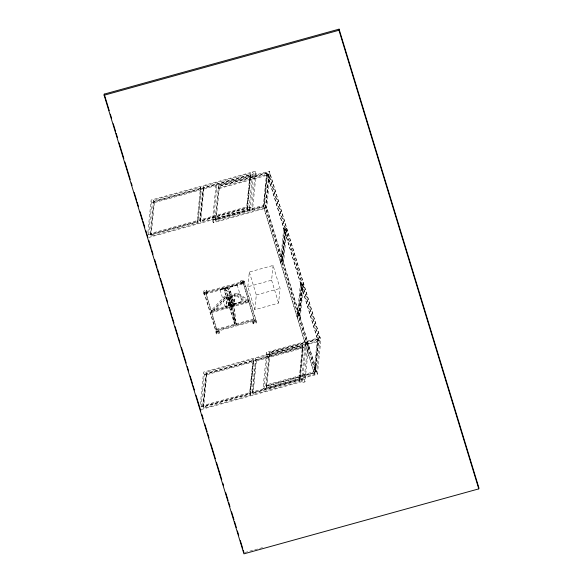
<?xml version="1.0" encoding="UTF-8"?>
<svg xmlns="http://www.w3.org/2000/svg" width="583" height="583" viewBox="0 0 583 583"><rect width="100%" height="100%" fill="white"/><g stroke="black" fill="none" stroke-linecap="round" stroke-linejoin="round"><path stroke-width="0.44" stroke-dasharray="2.92 2.19" d="M147.893 232.34L151.114 200.056L255.347 171.22L256.126 173.763L252.526 209.844L251.747 207.3L255.347 171.22M148.672 234.891L151.893 202.607L151.114 200.056M150.268 233.586L153.613 200.078L200.552 187.092L201.332 189.643L197.987 223.143L151.048 236.13L150.268 233.586L197.207 220.6L200.552 187.092M151.048 236.13L154.393 202.629L153.613 200.078M199.78 219.886L203.124 186.378L250.063 173.391L250.843 175.942L247.498 209.45L200.559 222.436L199.78 219.886L246.718 206.899L250.063 173.391M200.559 222.436L203.904 188.928L203.124 186.378M203.656 292.987L203.853 290.961L206.827 290.137L207.009 293.438L204.043 294.262L203.656 292.987L206.622 292.163L206.827 290.137M204.043 294.262L204.247 292.236L244.153 281.188L243.956 283.214L240.983 284.038L240.597 282.762L240.801 280.736L243.767 279.92L256.294 321.022L256.097 323.04L253.124 323.864L252.942 320.563L253.124 323.864M213.269 222.742L216.687 188.506L270.118 173.719L266.701 207.956L213.269 222.742L212.489 220.192L215.907 185.955L269.346 171.169L320.825 340.035L317.407 374.279L263.968 389.058L263.195 386.514L266.613 352.27L320.045 337.484L316.627 371.728L263.195 386.514M215.2 218.727L218.472 185.962L266.628 172.634L267.408 175.184L264.135 207.956L215.98 221.278L215.2 218.727L263.363 205.405L266.628 172.634M218.909 186.422L215.615 220.083L263.771 206.761L267.116 173.253L218.909 186.422L267.116 173.253M215.98 221.278L219.252 188.506L218.472 185.962M200.348 404.391L203.569 372.107L307.802 343.27L308.575 345.821L304.975 381.901L302.337 382.63L301.557 380.08L305.164 343.999L305.937 346.55L302.337 382.63M201.12 406.941L204.349 374.658L203.569 372.107M211.243 310.506L211.163 311.337L229.141 306.359L229.221 305.536L211.243 310.506L223.989 296.915L229.928 295.268L230.314 296.543L229.279 306.898M211.636 311.781L211.549 312.612L229.527 307.635L229.607 306.811L211.636 311.781L224.375 298.19L230.314 296.543M202.724 405.637L206.069 372.136L253.007 359.143L253.78 361.693L250.435 395.201L203.503 408.187L202.724 405.637L249.662 392.65L253.007 359.143M203.503 408.187L206.841 374.68L206.069 372.136M220.017 289.627L237.172 284.883L220.017 289.627L225.06 306.294L242.222 301.455L225.06 306.294M219.15 333.265L218.968 329.963L219.15 333.265L216.184 334.088L215.994 330.787L255.908 319.746L256.097 323.04M216.184 334.088L216.388 332.062L203.853 290.961M229.731 288.76L228.412 289.124L223.93 288.17L223.843 289L234.825 325.001L232.493 302.504L230.744 296.769L232.063 296.404L233.812 302.14L236.144 324.636L225.249 287.805L229.731 288.76L231.48 294.495L230.445 304.851M226.955 296.091L225.927 306.447L226.313 307.722L227.348 297.366L226.955 296.091L214.216 309.69L214.602 310.958L227.348 297.366M229.287 291.996L228.252 302.351L229.571 301.979L230.606 291.631L226.124 290.669L224.805 291.034L229.287 291.996L230.606 291.631M228.893 305.623L229.928 295.268M229.126 305.215L230.161 294.86L228.412 289.124M230.744 296.769L229.709 307.124L231.028 306.76L232.063 296.404M231.903 294.721L230.868 305.077L231.262 306.352L232.296 295.996L231.903 294.721L237.842 293.081L248.518 300.194L248.438 301.025L230.46 305.995L230.54 305.171L248.518 300.194M231.619 299.64L230.584 309.996L231.903 309.631L232.938 299.276L231.619 299.64L234.031 321.306L235.35 320.941L232.938 299.276M234.876 293.905L233.841 304.253L234.228 305.528L235.262 295.173L234.876 293.905L245.552 301.017L245.939 302.293L235.262 295.173M240.983 284.038L240.801 280.736M249.109 208.029L252.709 171.949L253.488 174.492L249.888 210.58L249.109 208.029L251.747 207.3M243.956 283.214L243.767 279.92M247.848 286.756L249.32 272.028L273.07 265.454L280.066 288.396L278.594 303.124L254.844 309.697L247.848 286.756L271.598 280.183L273.07 265.454M237.842 293.081L238.228 294.357L248.905 301.469L248.824 302.3L230.846 307.27M267.065 173.093L263.727 206.601L215.564 219.922M264.099 208.32L313.989 372.457L264.099 208.32L266.737 207.592L316.664 371.356L314.026 372.092M267.444 174.82L267.48 174.448L317.371 338.585L320.009 337.856L270.082 174.084L267.444 174.82L317.371 338.585M254.844 309.697L256.316 294.969L249.32 272.028M317.407 374.279L265.928 205.413L269.346 171.169M252.235 391.936L255.58 358.436L302.519 345.449L303.291 347.993L299.946 381.501L253.007 394.487L252.235 391.936L299.174 378.95L302.519 345.449M253.007 394.487L256.352 360.986L255.58 358.436M263.968 389.058L267.386 354.821L266.613 352.27M265.906 385.042L269.178 352.278L317.334 338.956L318.114 341.5L314.842 374.271L266.686 387.593L265.906 385.042L314.062 371.721L317.334 338.956M269.616 352.737L266.322 386.398L314.477 373.076L317.771 339.415L269.616 352.737L317.771 339.415M266.686 387.593L269.951 354.828L269.178 352.278M285.466 229.257L301.783 282.784L298.438 316.285L282.121 262.758L285.626 229.206L301.95 282.74L298.605 316.241L282.281 262.714L285.626 229.206M302.366 284.693L318.682 338.22L315.337 371.728L299.021 318.201L302.533 284.65L318.85 338.176L315.505 371.677L299.188 318.15L302.533 284.65M304.975 381.901L304.202 379.351L307.802 343.27M154.029 201.434L200.967 188.447M151.893 202.607L256.126 173.763M154.393 202.629L201.332 189.643M203.904 188.928L250.843 175.942M219.252 188.506L267.408 175.184M148.497 234.789L249.218 206.921L249.998 209.472L148.403 237.58M150.633 234.781L197.571 221.795M212.489 220.192L265.928 205.413M240.597 282.762L243.563 281.939M230.161 294.86L231.48 294.495M232.296 295.996L238.228 294.357M256.316 294.969L280.066 288.396M232.493 302.504L233.812 302.14M230.934 306.447L248.905 301.469M216.388 332.062L219.354 331.239M253.328 321.838L256.294 321.022M215.797 332.813L218.763 331.989M252.738 322.588L255.704 321.772M267.386 354.821L320.825 340.035M269.951 354.828L318.114 341.5M255.988 359.791L302.927 346.805L299.582 380.305L252.643 393.292L255.944 359.631L302.883 346.645L299.538 380.145L252.599 393.131M204.349 374.658L308.575 345.821M206.841 374.68L253.78 361.693M256.352 360.986L303.291 347.993M266.271 386.238L314.426 372.916M200.946 406.847L301.673 378.979L302.446 381.522L200.858 409.63M301.557 380.08L304.202 379.351M244.911 552.502L264.194 547.167M263.363 205.405L264.135 207.956M314.062 371.721L314.842 374.271M271.598 280.183L278.594 303.124M246.718 206.899L247.498 209.45M299.174 378.95L299.946 381.501M215.907 185.955L216.687 188.506M237.172 284.883L242.215 301.542M225.249 287.805L236.224 323.805M223.93 288.17L234.905 324.17M223.989 296.915L224.375 298.19M197.207 220.6L197.987 223.143M249.662 392.65L250.435 395.201M206.622 292.163L207.009 293.438M153.978 201.273L150.684 234.934L197.622 221.948L200.916 188.287L153.978 201.273M203.489 187.573L200.144 221.081L247.083 208.095L250.428 174.587L203.489 187.573M203.54 187.733L200.195 221.241L247.134 208.255L250.479 174.747L203.54 187.733M205.566 291.872L217.233 331.253L205.566 291.872M205.952 293.147L205.872 293.97L243.14 283.659L243.228 282.828L205.952 293.147M206.433 373.324L203.088 406.832L250.027 393.846L253.372 360.338L206.433 373.324M206.477 373.484L203.139 406.992L250.078 394.006L253.416 360.498L206.477 373.484M216.927 329.147L216.847 329.978L254.115 319.666L254.203 318.835L216.927 329.147M242.834 281.56L254.509 320.934L242.834 281.56M268.756 174.455L265.411 207.956L281.735 261.483L285.072 227.982L268.756 174.455M268.923 174.404L265.578 207.912L281.895 261.439L285.24 227.938L268.923 174.404M283.761 228.347L280.416 261.847L283.054 261.118L286.399 227.618L283.761 228.347M284.249 229.935L280.904 263.443L283.542 262.714L286.887 229.206L284.249 229.935M300.471 283.149L297.126 316.649L299.764 315.92L303.109 282.42L300.471 283.149M300.952 284.737L297.614 318.245L300.252 317.516L303.597 284.008L300.952 284.737M244.073 282.019L204.159 293.06L215.914 331.618L255.828 320.57L244.073 282.019"/><path stroke-width="0.87" d="M104.117 95.233L104.226 94.125L339.073 29.15L478.883 487.767L478.774 488.875L243.927 553.85L104.117 95.233L338.963 30.258L339.073 29.15M338.963 30.258L478.774 488.875M104.226 94.125L109.261 110.661M110.325 114.144L111.652 118.495M113.24 123.72L115.631 131.547M116.163 133.288L117.489 137.639M119.078 142.864L123.858 158.525M124.915 162.008L130.22 179.411M131.284 182.894L132.079 185.503M134.199 192.463L136.59 200.297M137.122 202.039L138.448 206.389M140.037 211.614L142.427 219.441M142.959 221.183L144.817 227.275M145.874 230.759L147.732 236.851M148.796 240.327L151.179 248.161M151.711 249.903L153.037 254.254M154.633 259.471L157.016 267.305M157.548 269.047L159.407 275.14M160.471 278.623L165.244 294.284M166.301 297.767L167.627 302.118M169.223 307.336L171.613 315.17M172.138 316.912L173.996 323.004M175.06 326.48L177.975 336.056M178.507 337.797L179.834 342.148M181.43 347.366L186.203 363.034M187.26 366.518L188.586 370.868M190.182 376.086L192.572 383.92M193.097 385.662L194.423 390.012M196.019 395.23L200.792 410.898M201.856 414.375L203.183 418.725M204.771 423.95L207.162 431.784M207.694 433.526L209.02 437.877M210.609 443.095L215.382 458.763M216.446 462.239L221.751 479.649M222.815 483.125L223.61 485.734M225.73 492.701L228.121 500.535M228.653 502.269L229.979 506.62M231.568 511.845L233.958 519.679M234.483 521.413L236.341 527.506M237.405 530.989L238.731 535.34M240.32 540.565L242.71 548.392M243.242 550.133L244.037 552.742"/></g></svg>
